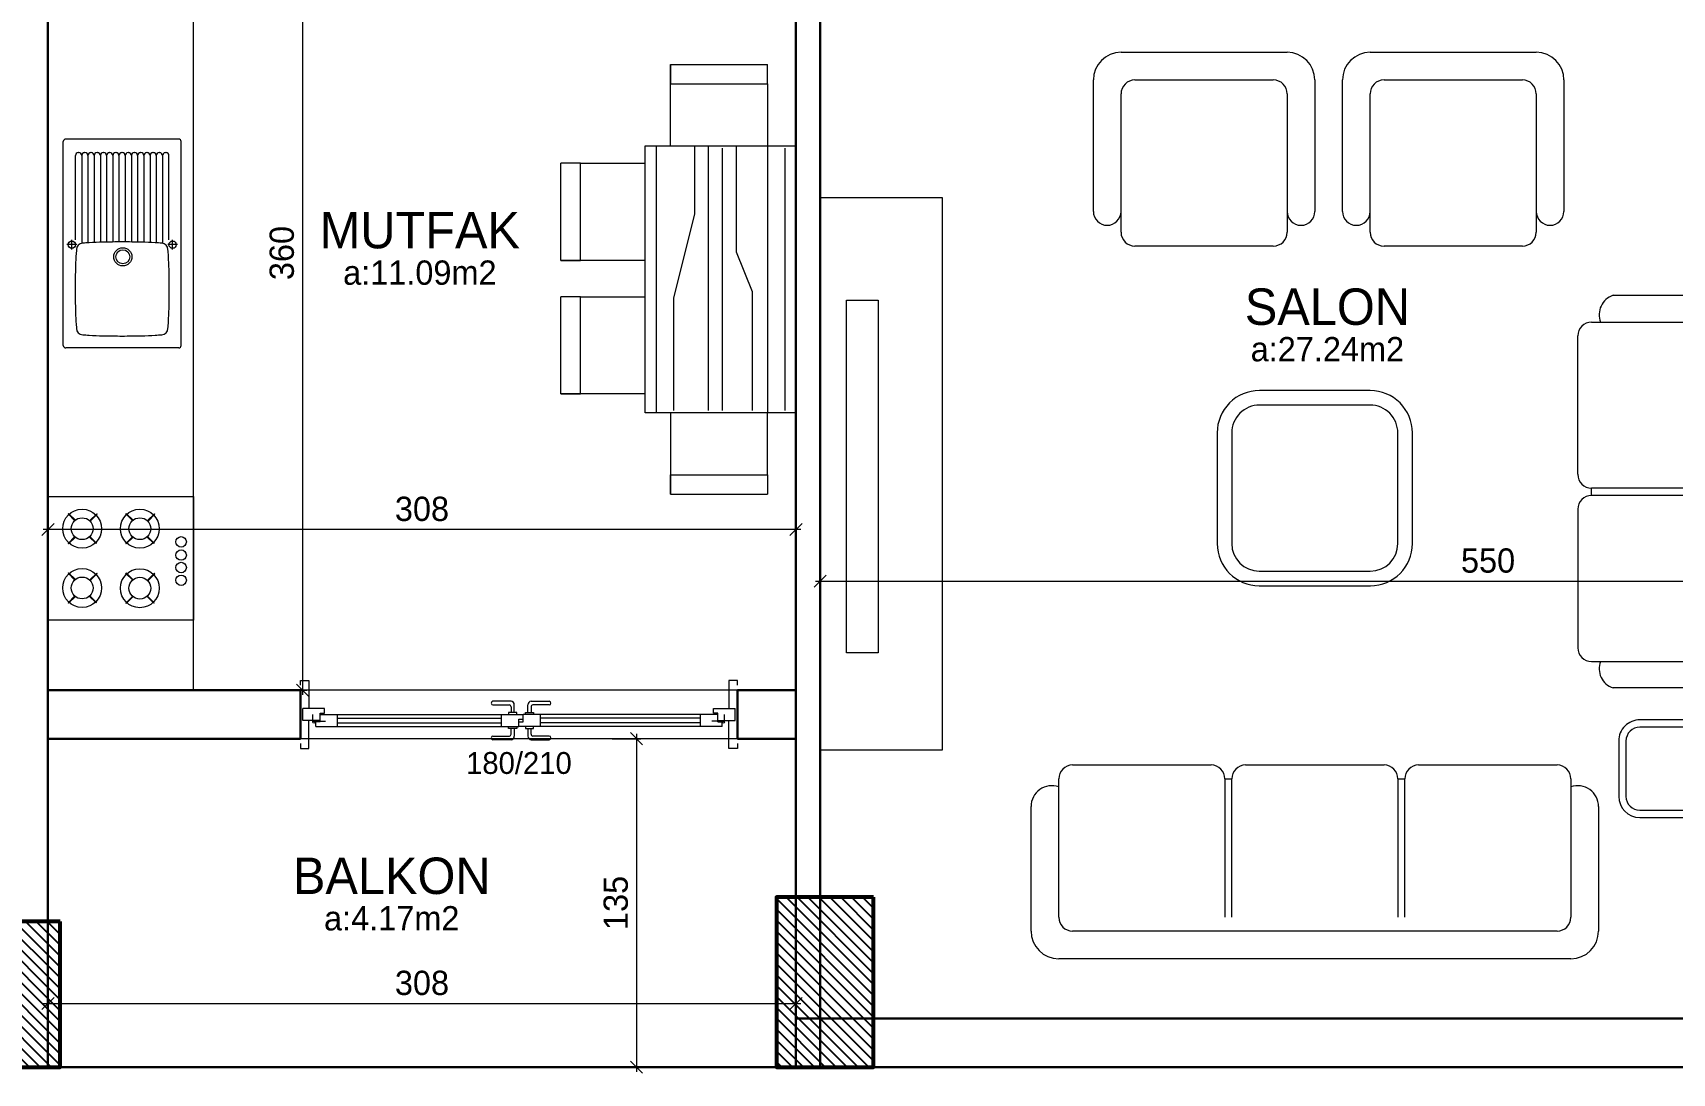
# Model space of a CAD drawing. Header units: centimetres. Extents: x 562865 to 1310255, y -148070 to 32737.
# Drawn here: x 658073 to 658748, y -26897 to -26469 of the extents above; entities that cross this region are included whole.
import ezdxf
from ezdxf.enums import TextEntityAlignment as Align

# ---------------------------------------------------------------- set-up
doc = ezdxf.new("R2010")
doc.units = ezdxf.units.CM
doc.header["$LTSCALE"] = 2.5
doc.linetypes.add('DASHED', pattern=[0.25, 0.125, -0.125])
doc.layers.get('0').update_dxf_attribs({"color": 86})
for name, color, linetype in [('alan', 7, 'Continuous'), ('kapi-yazi', 7, 'Continuous'), ('mahal', 7, 'Continuous'), ('TARAMA KOLON', 252, 'Continuous')]:
    doc.layers.add(name, color=color, linetype=linetype)
for name, color, linetype, lineweight in [('DUVAR', 4, 'Continuous', 30), ('duvar-kesim', 7, 'Continuous', 0), ('GÖRÜNÜŞLER', 96, 'Continuous', 25), ('iç ölçü', 106, 'Continuous', 18), ('kapi', 9, 'Continuous', 0), ('kolon', 1, 'Continuous', 53), ('TEFRIS', 33, 'Continuous', 0)]:
    doc.layers.add(name, color=color, linetype=linetype, lineweight=lineweight)
doc.styles.add('PINAR', font='comic.ttf')
doc.dimstyles.new('TEMİZ ÖLÇÜ', dxfattribs={"dimtxt": 10, "dimasz": 5, "dimexe": 1.8, "dimexo": 0.625, "dimgap": 3, "dimtad": 1, "dimdec": 0, "dimrnd": 0.5, "dimzin": 1, "dimdsep": 46, "dimtxsty": 'PINAR', "dimblk": 'OBLIQUE', "dimcen": 0.9, "dimdle": 2, "dimclrd": 256, "dimclre": 256, "dimclrt": 7, "dimadec": 0, "dimazin": 0, "dimtfac": 1, "dimtdec": 0, "dimtofl": 0, "dimtmove": 2, "dimatfit": 2, "dimfxl": 10, "dimfxlon": 1, "dimlwd": -1, "dimlwe": -1, "dimarcsym": 0})

# ---------------------------------------------------------------- blocks, each defined once
blk = doc.blocks.new('WRTGHBWSTH')
at = {"layer": 'GÖRÜNÜŞLER', "color": 251, "linetype": 'DASHED', "ltscale": 200}
blk.add_lwpolyline([(643861.98, 7102.97), (643152.29, 7181.95), (642309.98, 7155.3), (641146.47, 7079.75), (639025.07, 6992.13), (638997.86, 4472.72), (643762.88, 4472.72)], close=True, dxfattribs=at)
blk = doc.blocks.new('_Oblique')
at = {"color": 0, "linetype": 'ByBlock', "lineweight": -2}
blk.add_line((-0.5, -0.5), (0.5, 0.5), dxfattribs=at)
blk = doc.blocks.new('*D3197')
at = {"layer": 'Defpoints', "color": 0}
for p in [(658397.64, -26684.34), (658947.64, -26694.55), (658947.64, -26704.34)]:
    blk.add_point(p, dxfattribs=at)
at = {"layer": 'iç ölçü'}
for p, q in [((658397.64, -26684.96), (658397.64, -26696.35)), ((658947.64, -26703.71), (658947.64, -26692.75)), ((658395.64, -26694.55), (658949.64, -26694.55))]:
    blk.add_line(p, q, dxfattribs=at)
at = {"layer": 'iç ölçü', "linetype": 'ByBlock', "xscale": 5, "yscale": 5, "zscale": 5, "rotation": 180}
blk.add_blockref('_Oblique', (658397.64, -26694.55), dxfattribs=at)
at = {"layer": 'iç ölçü', "linetype": 'ByBlock', "xscale": 5, "yscale": 5, "zscale": 5}
blk.add_blockref('_Oblique', (658947.64, -26694.55), dxfattribs=at)
at = {"layer": 'iç ölçü', "color": 7, "insert": (658672.64, -26686.08), "char_height": 10, "attachment_point": 5, "style": 'PINAR'}
blk.add_mtext('550', dxfattribs=at)
blk = doc.blocks.new('*D3198')
at = {"layer": 'Defpoints', "color": 0}
for p in [(658079.6, -26647.71), (658387.64, -26647.71), (658079.6, -26673.24)]:
    blk.add_point(p, dxfattribs=at)
at = {"layer": 'iç ölçü'}
for p, q in [((658079.6, -26663.24), (658079.6, -26675.04)), ((658387.64, -26663.24), (658387.64, -26675.04)), ((658389.64, -26673.24), (658077.6, -26673.24))]:
    blk.add_line(p, q, dxfattribs=at)
at = {"layer": 'iç ölçü', "linetype": 'ByBlock', "xscale": 5, "yscale": 5, "zscale": 5, "rotation": 180}
blk.add_blockref('_Oblique', (658079.6, -26673.24), dxfattribs=at)
at = {"layer": 'iç ölçü', "linetype": 'ByBlock', "xscale": 5, "yscale": 5, "zscale": 5}
blk.add_blockref('_Oblique', (658387.64, -26673.24), dxfattribs=at)
at = {"layer": 'iç ölçü', "color": 7, "insert": (658233.62, -26664.8), "char_height": 10, "attachment_point": 5, "style": 'PINAR'}
blk.add_mtext('308', dxfattribs=at)
blk = doc.blocks.new('*D3213')
at = {"layer": 'Defpoints', "color": 0}
for p in [(658166.21, -26379.39), (658166.21, -26739.39), (658184.45, -26739.39)]:
    blk.add_point(p, dxfattribs=at)
at = {"layer": 'iç ölçü'}
for p, q in [((658174.45, -26379.39), (658186.25, -26379.39)), ((658184.45, -26377.39), (658184.45, -26741.39)), ((658174.45, -26739.39), (658186.25, -26739.39))]:
    blk.add_line(p, q, dxfattribs=at)
at = {"layer": 'iç ölçü', "linetype": 'ByBlock', "xscale": 5, "yscale": 5, "zscale": 5}
for p, rotation in [((658184.45, -26379.39), 90), ((658184.45, -26739.39), 270)]:
    blk.add_blockref('_Oblique', p, dxfattribs=dict(at, rotation=rotation))
at = {"layer": 'iç ölçü', "color": 7, "insert": (658175.94, -26559.39), "char_height": 10, "attachment_point": 5, "rotation": 90, "style": 'PINAR'}
blk.add_mtext('360', dxfattribs=at)
blk = doc.blocks.new('*D3214')
at = {"layer": 'Defpoints', "color": 0}
for p in [(658289.84, -26759.39), (658289.84, -26894.64), (658321.94, -26894.64)]:
    blk.add_point(p, dxfattribs=at)
at = {"layer": 'iç ölçü'}
for p, q in [((658311.94, -26759.39), (658323.74, -26759.39)), ((658321.94, -26757.39), (658321.94, -26896.64)), ((658311.94, -26894.64), (658323.74, -26894.64))]:
    blk.add_line(p, q, dxfattribs=at)
at = {"layer": 'iç ölçü', "linetype": 'ByBlock', "xscale": 5, "yscale": 5, "zscale": 5}
for p, rotation in [((658321.94, -26759.39), 90), ((658321.94, -26894.64), 270)]:
    blk.add_blockref('_Oblique', p, dxfattribs=dict(at, rotation=rotation))
at = {"layer": 'iç ölçü', "color": 7, "insert": (658313.46, -26827.01), "char_height": 10, "attachment_point": 5, "rotation": 90, "style": 'PINAR'}
blk.add_mtext('135', dxfattribs=at)
blk = doc.blocks.new('Evye-2')
for p, q in [((-37.5, -23), (-37.5, 23.5)), ((-36.5, 24.5), (47.5, 24.5)), ((3, 21), (7, 21)), ((5, 19), (5, 23)), ((48.5, -23), (48.5, 23.5)), ((5, -22.5), (5, -18.5)), ((-36.5, -24), (47.5, -24)), ((3, -20.5), (7, -20.5))]:
    blk.add_line(p, q)
at = {"color": 8}
for p, q in [((41.7, 16.9366), (5.5459, 16.9366)), ((41.7, 14.3766), (6, 14.3766)), ((7, 19.5), (41.7, 19.5)), ((42.9, 18.3), (42.9, 18.1366)), ((42.9, 15.7366), (42.9, 15.5766)), ((41.7, 11.8166), (6, 11.8166)), ((41.7, 9.2566), (6, 9.2566)), ((42.9, 13.1766), (42.9, 13.0166)), ((42.9, 10.6166), (42.9, 10.4566)), ((42.9, 8.0566), (42.9, 7.8966)), ((41.7, 6.6966), (6.0519, 6.6966)), ((41.7, 4.1366), (6.0917, 4.1366)), ((41.7, 1.5766), (6.1117, 1.5766)), ((42.9, 5.4966), (42.9, 5.3366)), ((42.9, 2.9366), (42.9, 2.7766)), ((42.9, 0.3766), (42.9, 0.2166)), ((41.7, -6.1034), (6.0537, -6.1034)), ((41.7, -3.5434), (6.0928, -3.5434)), ((41.7, -0.9834), (6.1121, -0.9834)), ((42.9, -2.1834), (42.9, -2.3434)), ((42.9, -4.7434), (42.9, -4.9034)), ((41.7, -8.6634), (6, -8.6634)), ((41.7, -11.2234), (6, -11.2234)), ((42.9, -7.3034), (42.9, -7.4634)), ((42.9, -9.8634), (42.9, -10.0234)), ((42.9, -12.4234), (42.9, -12.5834)), ((41.7, -16.3434), (5.5602, -16.3434)), ((41.7, -13.7834), (6, -13.7834)), ((7, -19), (41.7, -19)), ((42.9, -14.9834), (42.9, -15.1434)), ((42.9, -17.5434), (42.9, -17.8))]:
    blk.add_line(p, q, dxfattribs=at)
for centre, radius in [((5, 21), 1.5), ((0, 0), 3.75), ((0, 0), 2.9), ((5, -20.5), 1.5)]:
    blk.add_circle(centre, radius)
for centre, radius, start, end in [((-36.5, 23.5), 1, 90, 180), ((47.5, 23.5), 1, 0, 90), ((134.2205, 4.2225), 166.7873, 176.686806, 178.626337), ((34.8012, 9.9778), 67.2016, 174.430498, 176.686733), ((-29.5, 16.5), 2.5831, 90, 180), ((-22.9779, -47.8015), 67.2017, 93.313256, 95.56949), ((-17.2225, -147.2206), 166.7873, 91.373663, 93.313194), ((-13.2502, -312.8726), 332.4869, 89.999972, 91.373679), ((-13.2498, -312.8726), 332.4869, 88.626321, 90.000028), ((-9.2775, -147.2206), 166.7873, 86.686806, 88.626337), ((-3.5221, -47.8011), 67.2014, 84.430506, 86.686741), ((3, 16.5), 2.5831, 0, 90), ((-61.3012, 9.9779), 67.2016, 3.313246, 5.569481), ((-160.7205, 4.2225), 166.7873, 1.373663, 3.313194), ((299.8725, 0.2501), 332.4869, 178.626321, 180.000028), ((-326.3725, 0.2501), 332.4869, 359.999972, 1.373679), ((299.8725, 0.2498), 332.4869, 179.999972, 181.373679), ((-326.3726, 0.2498), 332.4869, 358.626321, 0.000028), ((134.2205, -3.7226), 166.7873, 181.373663, 183.313194), ((34.8012, -9.4779), 67.2015, 183.313269, 185.569504), ((-61.3012, -9.478), 67.2015, 354.430518, 356.686753), ((-160.7205, -3.7226), 166.7873, 356.686806, 358.626337), ((-29.5, -16), 2.5831, 180, 270), ((-22.9779, 48.3014), 67.2017, 264.43051, 266.686744), ((-17.2225, 147.7205), 166.7873, 266.686806, 268.626337), ((-13.2502, 313.3725), 332.4869, 268.626321, 270.000028), ((-13.2498, 313.3725), 332.4869, 269.999972, 271.373679), ((-9.2775, 147.7205), 166.7873, 271.373663, 273.313194), ((-3.5221, 48.301), 67.2014, 273.313238, 275.569472), ((3, -16), 2.5831, 270, 0), ((-36.5, -23), 1, 180, 270), ((47.5, -23), 1, 270, 0)]:
    blk.add_arc(centre, radius, start, end)
for centre, start, end in [((41.7, 18.3), 0, 90), ((41.7, 18.1366), 270, 0), ((41.7, 15.7366), 0, 90), ((41.7, 15.5766), 270, 0), ((41.7, 13.1766), 0, 90), ((41.7, 13.0166), 270, 0), ((41.7, 10.6166), 0, 90), ((41.7, 10.4566), 270, 0), ((41.7, 8.0566), 0, 90), ((41.7, 7.8966), 270, 0), ((41.7, 5.4966), 0, 90), ((41.7, 5.3366), 270, 0), ((41.7, 2.9366), 0, 90), ((41.7, 2.7766), 270, 0), ((41.7, 0.3766), 0, 90), ((41.7, 0.2166), 270, 0), ((41.7, -2.1834), 0, 90), ((41.7, -2.3434), 270, 0), ((41.7, -4.7434), 0, 90), ((41.7, -4.9034), 270, 0), ((41.7, -7.3034), 0, 90), ((41.7, -7.4634), 270, 0), ((41.7, -9.8634), 0, 90), ((41.7, -10.0234), 270, 0), ((41.7, -12.4234), 0, 90), ((41.7, -12.5834), 270, 0), ((41.7, -14.9834), 0, 90), ((41.7, -15.1434), 270, 0), ((41.7, -17.5434), 0, 90), ((41.7, -17.8), 270, 0)]:
    blk.add_arc(centre, 1.2, start, end, dxfattribs=at)
blk = doc.blocks.new('Firin-3')
blk.add_lwpolyline([(-25.5, 0), (25.5, 0), (25.5, -60), (-25.5, -60)], close=True)
at = {"color": 8}
for points in [[(-18.33, -8.27), (-15.49, -11.11), (-15.67, -11.29), (-18.51, -8.45)], [(-6.09, -8.27), (-5.91, -8.45), (-8.75, -11.29), (-8.93, -11.11)], [(6.09, -8.27), (8.93, -11.11), (8.75, -11.29), (5.91, -8.45)], [(18.32, -8.27), (18.5, -8.45), (15.67, -11.29), (15.48, -11.11)], [(-18.2, -19.98), (-18.38, -19.79), (-15.54, -16.96), (-15.36, -17.14)], [(-9.07, -17.42), (-6.23, -20.26), (-6.05, -20.08), (-8.89, -17.24)], [(6.22, -19.98), (6.04, -19.79), (8.88, -16.96), (9.06, -17.14)], [(15.34, -17.42), (18.18, -20.26), (18.36, -20.08), (15.53, -17.24)], [(-18.43, -32.06), (-15.59, -34.89), (-15.77, -35.08), (-18.61, -32.24)], [(-6.19, -32.06), (-6.01, -32.24), (-8.85, -35.08), (-9.03, -34.89)], [(6.09, -32.06), (8.93, -34.89), (8.75, -35.08), (5.91, -32.24)], [(18.32, -32.06), (18.5, -32.24), (15.67, -35.08), (15.48, -34.89)], [(-18.3, -43.76), (-18.48, -43.58), (-15.64, -40.74), (-15.46, -40.92)], [(-9.17, -41.2), (-6.33, -44.04), (-6.15, -43.86), (-8.99, -41.02)], [(6.22, -43.76), (6.04, -43.58), (8.88, -40.74), (9.06, -40.92)], [(15.34, -41.2), (18.18, -44.04), (18.36, -43.86), (15.53, -41.02)]]:
    blk.add_lwpolyline(points, close=True, dxfattribs=at)
for centre, radius in [((-12.21, -14.07), 8.01), ((12.21, -14.07), 8.01), ((-12.21, -14.07), 4.49), ((12.21, -14.07), 4.49), ((-12.31, -37.85), 8.01), ((-12.31, -37.85), 4.49), ((12.21, -37.85), 8.01), ((12.21, -37.85), 4.49), ((-9.03, -54.83), 2.16), ((-3.78, -54.83), 2.16), ((1.34, -54.83), 2.16), ((6.77, -54.83), 2.16)]:
    blk.add_circle(centre, radius, dxfattribs=at)
blk = doc.blocks.new('*D3240')
at = {"layer": 'Defpoints', "color": 0}
for p in [(658079.6, -26848.39), (658387.64, -26848.39), (658387.64, -26868.46)]:
    blk.add_point(p, dxfattribs=at)
at = {"layer": 'iç ölçü'}
for p, q in [((658079.6, -26858.46), (658079.6, -26870.26)), ((658387.64, -26858.46), (658387.64, -26870.26)), ((658077.6, -26868.46), (658389.64, -26868.46))]:
    blk.add_line(p, q, dxfattribs=at)
at = {"layer": 'iç ölçü', "linetype": 'ByBlock', "xscale": 5, "yscale": 5, "zscale": 5, "rotation": 180}
blk.add_blockref('_Oblique', (658079.6, -26868.46), dxfattribs=at)
at = {"layer": 'iç ölçü', "linetype": 'ByBlock', "xscale": 5, "yscale": 5, "zscale": 5}
blk.add_blockref('_Oblique', (658387.64, -26868.46), dxfattribs=at)
at = {"layer": 'iç ölçü', "color": 7, "insert": (658233.62, -26860.01), "char_height": 10, "attachment_point": 5, "style": 'PINAR'}
blk.add_mtext('308', dxfattribs=at)
blk = doc.blocks.new('Group-4')
at = {"color": 33}
for p, q in [((-150.81, 256.5), (-108.06, 256.5)), ((-160.31, 71.25), (-160.31, 247)), ((96.15, 235.13), (141.27, 235.13)), ((150.77, 225.62), (150.77, 168.62)), ((141.27, 159.13), (96.15, 159.13)), ((96.15, 149.63), (141.27, 149.63)), ((150.77, 140.13), (150.77, 83.13)), ((141.27, 73.63), (96.15, 73.63)), ((-108.06, 61.75), (-150.81, 61.75)), ((-67.38, 9.5), (-67.38, 56.78)), ((67.38, 56.78), (67.38, 9.5)), ((57.88, 0), (-57.88, 0))]:
    blk.add_line(p, q, dxfattribs=at)
for p, q in [((-150.81, 76), (-150.81, 242.25)), ((-146.06, 247), (-98.56, 247)), ((-93.81, 242.25), (-93.81, 194.75)), ((89.02, 225.62), (136.52, 225.62)), ((84.27, 173.38), (84.27, 220.88)), ((141.27, 220.88), (141.27, 173.38)), ((-98.56, 190), (-146.06, 190)), ((-146.06, 187.63), (-98.56, 187.63)), ((-98.56, 190), (-98.56, 187.63)), ((-93.81, 182.88), (-93.81, 135.38)), ((136.52, 168.62), (89.02, 168.62)), ((84.27, 87.88), (84.27, 135.38)), ((89.02, 140.13), (136.52, 140.13)), ((141.27, 135.38), (141.27, 87.88)), ((-98.56, 130.63), (-146.06, 130.63)), ((-98.56, 130.63), (-98.56, 128.25)), ((-146.06, 128.25), (-98.56, 128.25)), ((-150.81, 76), (-150.81, 123.5)), ((-93.81, 123.5), (-93.81, 76)), ((136.52, 83.13), (89.02, 83.13)), ((-98.56, 71.25), (-146.06, 71.25)), ((-6.06, 68.88), (-53.56, 68.88)), ((5.94, 68.88), (53.44, 68.88)), ((-58.31, 64.13), (-58.31, 14.25)), ((-1.31, 14.25), (-1.31, 64.13)), ((-1.31, 64.13), (1.19, 64.13)), ((1.19, 14.25), (1.19, 64.13)), ((58.19, 64.13), (58.19, 14.25)), ((-53.56, 9.5), (53.44, 9.5))]:
    blk.add_line(p, q)
for points in [[(34.69, 178.13, 0.414214), (20.19, 192.63), (-17.81, 192.63, 0.413154), (-32.31, 178.18), (-32.31, 140.07, 0.413154), (-17.81, 125.63), (20.19, 125.63, 0.414214), (34.69, 140.13)], [(29.69, 178.13, 0.414214), (20.19, 187.63), (-17.81, 187.63, 0.412904), (-27.31, 178.17), (-27.31, 140.08, 0.412904), (-17.81, 130.63), (20.19, 130.63, 0.414214), (29.69, 140.13)], [(-78.33, 47.59, 0.414214), (-85.58, 54.84), (-104.58, 54.84, 0.413154), (-111.83, 47.62), (-111.83, 28.57, 0.413154), (-104.58, 21.34), (-85.58, 21.34, 0.414214), (-78.33, 28.59)], [(-80.83, 47.59, 0.414214), (-85.58, 52.34), (-104.58, 52.34, 0.412904), (-109.33, 47.61), (-109.33, 28.57, 0.412904), (-104.58, 23.84), (-85.58, 23.84, 0.414214), (-80.83, 28.59)]]:
    blk.add_lwpolyline(points, format="xyb", close=True, dxfattribs=at)
for centre, radius, start, end in [((-150.81, 247), 9.5, 90, 180), ((-108.06, 249.38), 7.12, 340.5288, 90), ((96.15, 230.38), 4.75, 90, 270), ((141.27, 225.62), 9.5, 360, 90), ((96.15, 163.88), 4.75, 90, 270), ((141.27, 168.62), 9.5, 270, 0), ((96.15, 144.88), 4.75, 90, 270), ((141.27, 140.13), 9.5, 360, 90), ((96.15, 78.38), 4.75, 90, 270), ((141.27, 83.13), 9.5, 270, 0), ((-150.81, 71.25), 9.5, 180, 270), ((-108.06, 68.88), 7.12, 270, 19.4712), ((-60.84, 54.66), 6.87, 68.4384, 162.0605), ((60.73, 54.51), 7.03, 18.8654, 111.1807), ((-57.88, 9.5), 9.5, 180, 270), ((57.88, 9.5), 9.5, 270, 0)]:
    blk.add_arc(centre, radius, start, end, dxfattribs=at)
for centre, start, end in [((-146.06, 242.25), 90, 180), ((-98.56, 242.25), 360, 90), ((89.02, 220.88), 90, 180), ((136.52, 220.88), 360, 90), ((-98.56, 194.75), 270, 0), ((-98.56, 182.88), 360, 90), ((89.02, 173.38), 180, 270), ((136.52, 173.38), 270, 0), ((-98.56, 135.38), 270, 0), ((89.02, 135.38), 90, 180), ((136.52, 135.38), 360, 90), ((-98.56, 123.5), 360, 90), ((89.02, 87.88), 180, 270), ((136.52, 87.88), 270, 0), ((-146.06, 76), 180, 270), ((-98.56, 76), 270, 0), ((-53.56, 64.13), 90, 180), ((-6.06, 64.13), 0, 90), ((5.94, 64.13), 90, 180), ((53.44, 64.13), 0, 90), ((-53.56, 14.25), 180, 270), ((53.44, 14.25), 270, 0)]:
    blk.add_arc(centre, 4.75, start, end)
blk = doc.blocks.new('fm-door3')
at = {"linetype": 'Continuous'}
for p, q in [((0, 2.5), (0, -2.5)), ((8, 2.5), (0, 2.5)), ((4.9, 3.18), (4.9, -0.03)), ((5.32, 2.76), (10.7, 2.76)), ((6, 5), (6, 3)), ((6, 5), (100, 5)), ((8, 3), (6, 3)), ((8, 3), (8, -0.5)), ((16, 5), (16, 0)), ((90, 5), (90, 0)), ((100, 3), (98, 3)), ((98, 3), (98, 0)), ((100, 2), (98, 2)), ((98, 2), (98, 0)), ((194, 5), (100, 5)), ((100, 5), (100, 2)), ((108, 5), (108, 0)), ((184, 5), (184, 0)), ((194.9, 2.76), (189.52, 2.76)), ((192, 3), (194, 3)), ((192, 3), (192, -0.5)), ((192, 2.5), (200, 2.5)), ((194, 5), (194, 3)), ((195.33, 3.18), (195.33, -0.03)), ((200, 2.5), (200, -2.5)), ((10, -2.5), (0, -2.5)), ((8, 0), (98, 0)), ((8, -0.5), (10, -0.5)), ((10, -0.5), (10, -2.5)), ((192, 0), (98, 0)), ((190, -0.5), (190, -2.5)), ((192, -0.5), (190, -0.5)), ((190, -2.5), (200, -2.5))]:
    blk.add_line(p, q, dxfattribs=at)
at = {"color": 8, "linetype": 'Continuous'}
for p, q in [((16, 3.5), (90, 3.5)), ((16, 1.5), (90, 1.5)), ((184, 3.5), (108, 3.5)), ((184, 1.5), (108, 1.5))]:
    blk.add_line(p, q, dxfattribs=at)
at = {"linetype": 'Continuous'}
for points in [[(95.86, 5.81), (95.86, 8.89, 0.414214), (94.34, 10.41), (85.96, 10.41, 1), (85.96, 8.89), (93.58, 8.89, -0.414214), (94.34, 8.13), (94.34, 5.81)], [(102.14, 5.81), (102.14, 8.89, -0.414214), (103.66, 10.41), (112.04, 10.41, -1), (112.04, 8.89), (104.42, 8.89, 0.414214), (103.66, 8.13), (103.66, 5.81)], [(95.86, -0.81), (95.86, -3.89, -0.414214), (94.34, -5.41), (85.96, -5.41, -1), (85.96, -3.89), (93.58, -3.89, 0.414214), (94.34, -3.13), (94.34, -0.81)], [(102.14, -0.81), (102.14, -3.89, 0.414214), (103.66, -5.41), (112.04, -5.41, 1), (112.04, -3.89), (104.42, -3.89, -0.414214), (103.66, -3.13), (103.66, -0.81)]]:
    blk.add_lwpolyline(points, format="xyb", dxfattribs=at)
for points in [[(97, 5), (97, 5.81), (93.2, 5.81), (93.2, 5)], [(101, 5), (101, 5.81), (104.8, 5.81), (104.8, 5)], [(97, 0), (97, -0.81), (93.2, -0.81), (93.2, 0)], [(101, 0), (101, -0.81), (104.8, -0.81), (104.8, 0)]]:
    blk.add_lwpolyline(points, dxfattribs=at)
for centre in [(5.32, 3.18), (194.9, 3.18)]:
    blk.add_circle(centre, 0.426, dxfattribs=at)
blk = doc.blocks.new('Table-5')
for p, q in [((-47.22, 62.15), (-47.22, 96.77)), ((7.78, 62.15), (7.78, 96.77)), ((-7.22, 88.77), (-7.22, 62.15)), ((47.78, 88.77), (47.78, 62.15)), ((-55, 57.44), (55, 57.44)), ((-55, 51.67), (-88.49, 51.67)), ((-54.03, 50.29), (-7.6, 50.29)), ((-7.6, 50.29), (26.83, 41.72)), ((55, 51.67), (88.49, 51.67)), ((26.83, 41.72), (55, 41.72)), ((-54.03, 36), (55, 36)), ((-54.03, 30.28), (54.05, 30.28)), ((-5.19, 17.89), (11.22, 24.56)), ((11.22, 24.56), (55, 24.56)), ((-54.03, 17.89), (-5.19, 17.89)), ((-80.49, 11.67), (-55, 11.67)), ((-55, 11.54), (55, 11.54)), ((80.49, 11.67), (55, 11.67)), ((-54.03, 4.39), (54.05, 4.39))]:
    blk.add_line(p, q)
at = {"color": 33}
for p, q in [((-47.22, 96.77), (-7.22, 96.77)), ((-47.22, 96.77), (-47.22, 88.77)), ((-7.22, 88.77), (-7.22, 96.77)), ((7.78, 96.77), (47.78, 96.77)), ((7.78, 96.77), (7.78, 88.77)), ((47.78, 88.77), (47.78, 96.77)), ((-47.22, 88.77), (-7.22, 88.77)), ((7.78, 88.77), (47.78, 88.77)), ((-55, 62.15), (55, 62.15)), ((-55, 0), (-55, 62.15)), ((55, 62.15), (55, 0)), ((-88.49, 51.67), (-80.49, 51.67)), ((-88.49, 51.67), (-88.49, 11.67)), ((-80.49, 51.67), (-80.49, 11.67)), ((80.49, 51.67), (80.49, 11.67)), ((88.49, 51.67), (80.49, 51.67)), ((88.49, 51.67), (88.49, 11.67)), ((-80.49, 11.67), (-88.49, 11.67)), ((80.49, 11.67), (88.49, 11.67)), ((55, 0), (-55, 0))]:
    blk.add_line(p, q, dxfattribs=at)
blk = doc.blocks.new('SB')
at = {"layer": 'TARAMA KOLON'}
h = blk.add_hatch(dxfattribs=at)
h.set_pattern_fill('ANSI31', color=256, angle=7e-15)
h.paths.add_polyline_path([(655327.34, -25829.39), (655302.34, -25829.39), (655302.34, -25959.39), (655327.34, -25959.39)])
h.paths.add_polyline_path([(655437.34, -24424.14), (655477.34, -24424.14), (655477.34, -24494.14), (655437.34, -24494.14)])
h.paths.add_polyline_path([(655327.34, -25359.39), (655297.34, -25359.39), (655297.34, -25469.39), (655327.34, -25469.39)])
h.paths.add_polyline_path([(655327.34, -26079.39), (655327.34, -26109.39), (655257.34, -26109.39), (655257.34, -26079.39)])
h.paths.add_polyline_path([(654229.3, -24849.39), (654229.3, -24889.39), (654299.3, -24889.39), (654299.3, -24849.39)])
h.paths.add_polyline_path([(654269.3, -25899.39), (654229.3, -25899.39), (654229.3, -25829.39), (654269.3, -25829.39)])
h.paths.add_polyline_path([(654229.3, -25444.39), (654229.3, -25469.39), (654379.3, -25469.39), (654379.3, -25444.39)])
h.paths.add_polyline_path([(655112.34, -26369.39), (655142.34, -26369.39), (655142.34, -26429.39), (655112.34, -26429.39)])
h.paths.add_polyline_path([(654997.34, -26079.39), (654997.34, -26109.39), (654927.34, -26109.39), (654927.34, -26079.39)])
h.paths.add_polyline_path([(655437.34, -24889.39), (655467.34, -24889.39), (655467.34, -24829.39), (655437.34, -24829.39)])
h.paths.add_polyline_path([(655112.34, -26834.64), (655142.34, -26834.64), (655142.34, -26894.64), (655112.34, -26894.64)])
h.paths.add_polyline_path([(654787.34, -26369.39), (654817.34, -26369.39), (654817.34, -26429.39), (654787.34, -26429.39)])
h.paths.add_polyline_path([(655437.34, -26824.64), (655477.34, -26824.64), (655477.34, -26894.64), (655437.34, -26894.64)])
h.paths.add_polyline_path([(654299.3, -26369.39), (654299.3, -26409.39), (654229.3, -26409.39), (654229.3, -26369.39)])
h.paths.add_polyline_path([(654777.34, -26824.64), (654817.34, -26824.64), (654817.34, -26894.64), (654777.34, -26894.64)])
h.paths.add_polyline_path([(655437.34, -26369.39), (655467.34, -26369.39), (655467.34, -26429.39), (655437.34, -26429.39)])
h.paths.add_polyline_path([(655985.38, -25829.39), (656025.38, -25829.39), (656025.38, -25899.39), (655985.38, -25899.39)])
h.paths.add_polyline_path([(654927.34, -25959.39), (654927.34, -25359.39), (655177.34, -25359.39), (655177.34, -25389.39), (654952.35, -25389.39), (654952.35, -25729.39), (655177.34, -25729.39), (655177.34, -25754.39), (654952.34, -25754.39), (654952.34, -25934.39), (655177.34, -25934.39), (655177.34, -25959.39)])
h.paths.add_polyline_path([(654777.34, -24424.14), (654817.34, -24424.14), (654817.34, -24494.14), (654777.34, -24494.14)])
h.paths.add_polyline_path([(655985.38, -26824.64), (656025.38, -26824.64), (656025.38, -26894.64), (655985.38, -26894.64)])
h.paths.add_polyline_path([(654229.3, -24424.14), (654269.3, -24424.14), (654269.3, -24494.14), (654229.3, -24494.14)])
h.paths.add_polyline_path([(655107.34, -24424.14), (655147.34, -24424.14), (655147.34, -24494.14), (655107.34, -24494.14)])
h.paths.add_polyline_path([(655985.38, -24424.14), (656025.38, -24424.14), (656025.38, -24494.14), (655985.38, -24494.14)])
h.paths.add_polyline_path([(656025.38, -24849.39), (656025.38, -24889.39), (655955.38, -24889.39), (655955.38, -24849.39)])
h.paths.add_polyline_path([(654817.34, -24889.39), (654787.34, -24889.39), (654787.34, -24829.39), (654817.34, -24829.39)])
h.paths.add_polyline_path([(655114.84, -24849.39), (655139.84, -24849.39), (655139.84, -24999.39), (655114.84, -24999.39)])
h.paths.add_polyline_path([(656025.38, -26369.39), (656025.38, -26409.39), (655955.38, -26409.39), (655955.38, -26369.39)])
h.paths.add_polyline_path([(654229.3, -26824.64), (654269.3, -26824.64), (654269.3, -26894.64), (654229.3, -26894.64)])
h.paths.add_polyline_path([(656025.38, -25444.39), (656025.38, -25469.39), (655875.38, -25469.39), (655875.38, -25444.39)])
at = {"layer": 'kolon'}
for points in [[(654777.34, -26824.64), (654817.34, -26824.64), (654817.34, -26894.64), (654777.34, -26894.64)], [(655112.34, -26834.64), (655142.34, -26834.64), (655142.34, -26894.64), (655112.34, -26894.64)]]:
    blk.add_lwpolyline(points, close=True, dxfattribs=at)

msp = doc.modelspace()

# ---------------------------------------------------------------- linework, layer by layer
at = {"layer": 'DUVAR'}
for p, q in [((658079.6, -26109.39), (658079.6, -26894.64)), ((658387.64, -26379.39), (658387.64, -26894.64)), ((658397.64, -26379.39), (658397.64, -26894.64)), ((658079.6, -26739.39), (658183.55, -26739.39)), ((658183.55, -26739.39), (658183.55, -26759.39)), ((658363.55, -26739.39), (658387.64, -26739.39)), ((658363.55, -26739.39), (658363.55, -26759.39)), ((658079.6, -26759.39), (658183.55, -26759.39)), ((658363.55, -26759.39), (658387.64, -26759.39)), ((658947.64, -26874.64), (658387.64, -26874.64)), ((657171.56, -26894.64), (658967.64, -26894.64))]:
    msp.add_line(p, q, dxfattribs=at)
at = {"layer": 'duvar-kesim'}
for p, q in [((658363.55, -26739.39), (658183.55, -26739.39)), ((658363.55, -26759.39), (658183.55, -26759.39))]:
    msp.add_line(p, q, dxfattribs=at)
at = {"layer": 'kapi'}
for points in [[(658183.55, -26737.39), (658183.55, -26735.39), (658187.05, -26735.39), (658187.05, -26746.89)], [(658363.55, -26737.39), (658363.55, -26735.39), (658360.05, -26735.39), (658360.05, -26746.89)], [(658183.55, -26761.39), (658183.55, -26763.39), (658187.05, -26763.39), (658187.05, -26751.89)], [(658363.55, -26761.39), (658363.55, -26763.39), (658360.05, -26763.39), (658360.05, -26751.89)]]:
    msp.add_lwpolyline(points, dxfattribs=at)
at = {"layer": 'TEFRIS'}
for points in [[(658079.6, -26739.39), (658139.6, -26739.39), (658139.6, -26379.39), (658079.6, -26379.39)], [(658397.64, -26536.5), (658447.79, -26536.5), (658447.79, -26764.15), (658397.64, -26764.15)], [(658408.39, -26578.82), (658421.52, -26578.82), (658421.52, -26724.02), (658408.39, -26724.02)]]:
    msp.add_lwpolyline(points, close=True, dxfattribs=at)

# ---------------------------------------------------------------- block references
at = {"layer": 'DUVAR'}
msp.add_blockref('WRTGHBWSTH', (15204.76, -31367.35), dxfattribs=at)
at = {"layer": 'kapi', "xscale": 0.8900000000000002, "zscale": 0.8900000000000001, "rotation": 180}
msp.add_blockref('fm-door3', (658362.55, -26749.39), dxfattribs=at)
at = {"layer": 'TARAMA KOLON', "xscale": -1}
msp.add_blockref('SB', (1313196.95, 0), dxfattribs=at)
at = {"layer": 'TEFRIS', "xscale": 1.2, "yscale": 1.2, "zscale": 1.2, "rotation": 90.00000000000001}
msp.add_blockref('Group-4', (658792.25, -26657.64), dxfattribs=at)
at = {"layer": 'TEFRIS', "rotation": 90.00000000000001}
for name, p in [('Table-5', (658387.64, -26570.19)), ('Evye-2', (658110.43, -26560.94)), ('Firin-3', (658079.6, -26685.11))]:
    msp.add_blockref(name, p, dxfattribs=at)

# ---------------------------------------------------------------- texts
at = {"layer": 'alan', "style": 'PINAR'}
for s, p in [('a:11.09m2', (658232.75, -26572.45)), ('a:27.24m2', (658606.48, -26603.97)), ('a:4.17m2', (658221.17, -26838.34))]:
    msp.add_text(s, height=10, dxfattribs=at).set_placement(p, align=Align.CENTER)
at = {"layer": 'kapi-yazi', "style": 'PINAR'}
msp.add_text('180/210', height=9, rotation=0, dxfattribs=at).set_placement((658273.55, -26769.39), align=Align.MIDDLE_CENTER)
at = {"layer": 'mahal', "style": 'PINAR'}
for s, p in [('MUTFAK', (658232.75, -26557.45)), ('SALON', (658606.48, -26588.97)), ('BALKON', (658221.17, -26823.34))]:
    msp.add_text(s, height=15, dxfattribs=at).set_placement(p, align=Align.CENTER)

# ---------------------------------------------------------------- dimensions: what is measured, and where the dimension line sits
at = {"layer": 'iç ölçü'}
for base, p1, p2, angle, picture, middle in [((658184.45, -26739.39), (658166.21, -26379.39), (658166.21, -26739.39), 90, '*D3213', (658175.94, -26559.39)), ((658079.6, -26673.24), (658387.64, -26647.71), (658079.6, -26647.71), 0, '*D3198', (658233.62, -26664.8)), ((658947.64, -26694.55), (658397.64, -26684.34), (658947.64, -26704.34), 0, '*D3197', (658672.64, -26686.08)), ((658321.94, -26894.64), (658289.84, -26759.39), (658289.84, -26894.64), 90, '*D3214', (658313.46, -26827.01)), ((658387.64, -26868.46), (658079.6, -26848.39), (658387.64, -26848.39), 0, '*D3240', (658233.62, -26860.01))]:
    dim = msp.add_linear_dim(base=base, p1=p1, p2=p2, angle=angle, dimstyle='TEMİZ ÖLÇÜ', dxfattribs=at)
    dim.commit()
    dim.dimension.update_dxf_attribs({"geometry": picture, "text_midpoint": middle})

doc.saveas('drawing.dxf')
